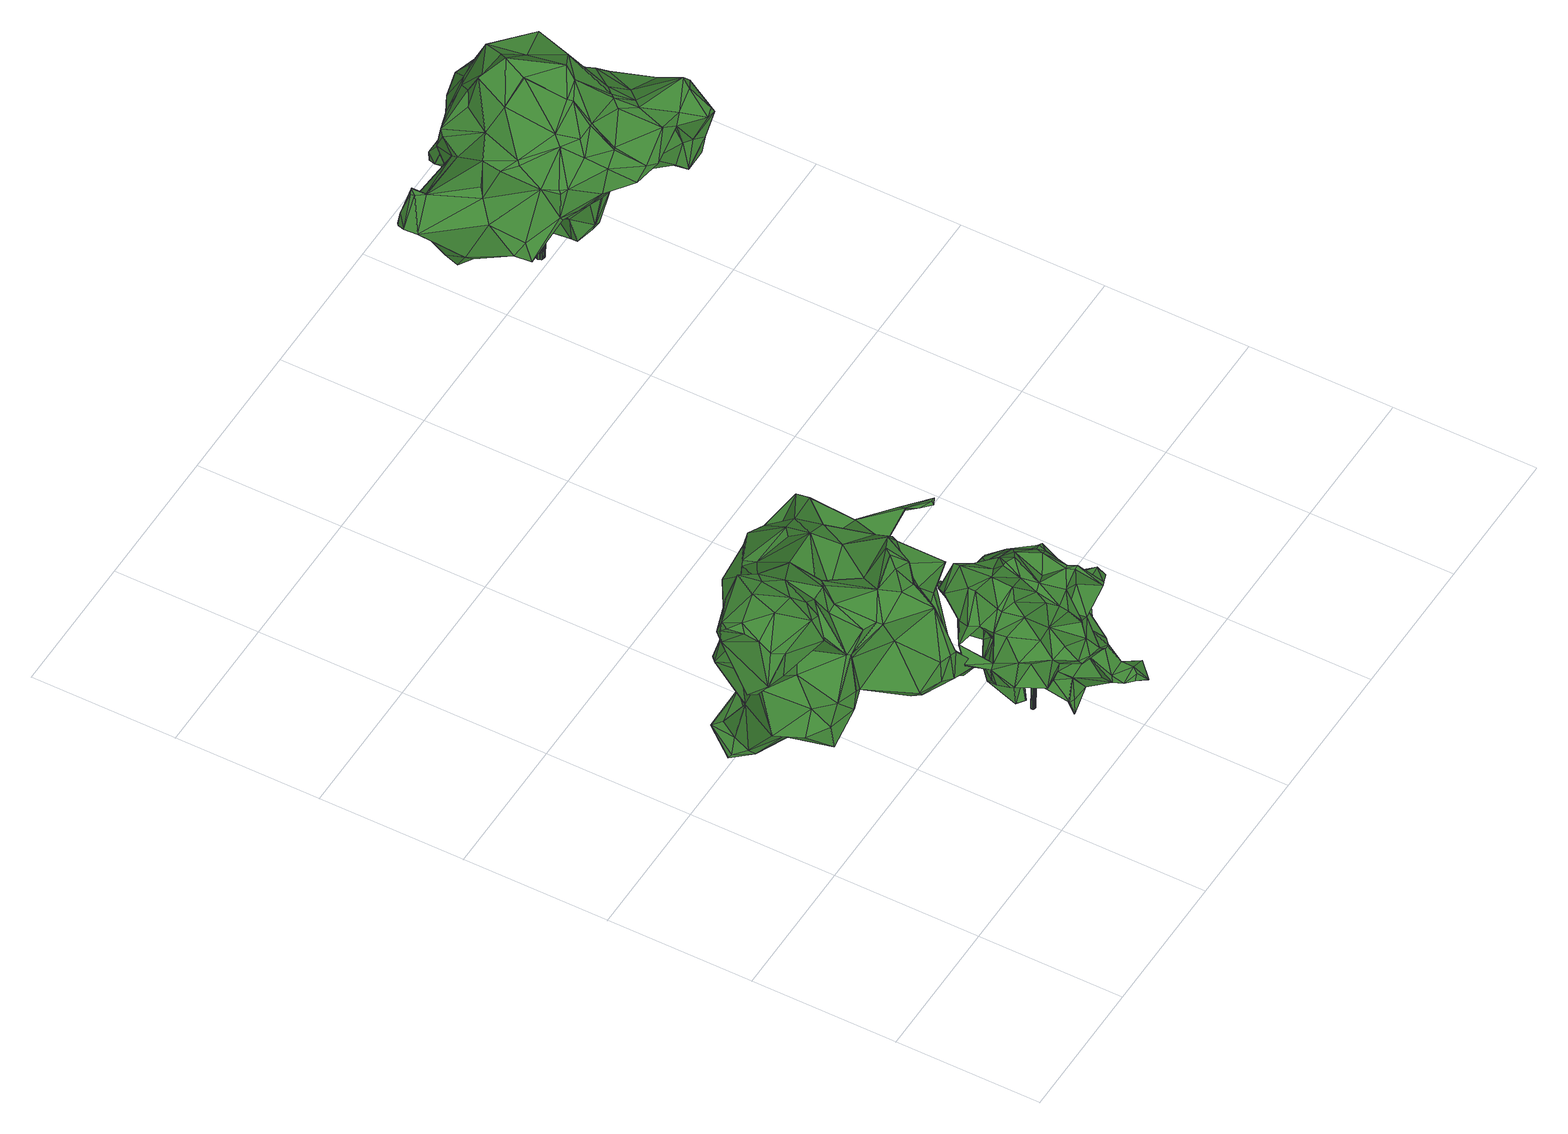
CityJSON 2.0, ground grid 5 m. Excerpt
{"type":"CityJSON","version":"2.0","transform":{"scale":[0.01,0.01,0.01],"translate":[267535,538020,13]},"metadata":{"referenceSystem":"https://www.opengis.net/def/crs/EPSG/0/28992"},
"CityObjects":{
"tree1":{"type":"SolitaryVegetationObject","attributes":{"gtid":687,"crown_width_m":8.31,"crown_median_z":18.05,"crown_r50_m":0.292,"crown_porosity":0.886,"trunk_H_m":4.66,"trunk_DBH_m":0.301,"trunk_radius_m":0.151,"trunk_base_height_m":13.39,"original_gtid":"689"},"geometry":[{"type":"Solid","lod":"3","boundaries":[[[[0,1,2]],[[3,4,5]],[[6,7,8]],[[9,10,11]],[[12,13,14]],[[15,16,17]],[[18,19,20]],[[21,22,23]],[[24,23,22]],[[25,26,27]],[[20,28,29]],[[30,31,32]],[[21,31,30]],[[32,33,30]],[[34,35,36]],[[34,36,37]],[[38,39,40]],[[12,41,13]],[[42,43,44]],[[45,46,47]],[[25,27,48]],[[49,50,51]],[[52,9,53]],[[53,54,52]],[[55,56,57]],[[58,59,60]],[[58,60,61]],[[40,62,63]],[[42,64,65]],[[66,8,7]],[[67,8,66]],[[62,68,63]],[[16,69,17]],[[47,70,45]],[[12,71,41]],[[2,72,73]],[[74,75,76]],[[77,78,51]],[[17,79,80]],[[81,82,83]],[[51,84,77]],[[85,86,37]],[[87,88,35]],[[26,25,81]],[[26,81,89]],[[90,91,92]],[[93,94,95]],[[47,96,70]],[[27,97,48]],[[95,97,27]],[[98,99,100]],[[101,97,99]],[[92,91,98]],[[45,102,103]],[[39,104,105]],[[39,106,104]],[[107,108,105]],[[2,107,0]],[[28,109,29]],[[110,111,54]],[[112,40,63]],[[112,38,40]],[[40,39,10]],[[30,113,21]],[[114,21,113]],[[12,77,71]],[[15,115,16]],[[116,16,115]],[[59,16,117]],[[81,33,89]],[[22,21,114]],[[59,69,16]],[[118,119,120]],[[55,121,37]],[[122,115,15]],[[122,116,115]],[[78,77,12]],[[123,87,124]],[[125,126,127]],[[128,126,125]],[[51,78,129]],[[22,83,101]],[[130,103,131]],[[132,37,121]],[[133,17,69]],[[122,129,116]],[[134,131,135]],[[17,80,15]],[[136,137,138]],[[113,33,81]],[[61,60,139]],[[140,38,56]],[[31,141,32]],[[51,80,49]],[[129,80,51]],[[129,122,80]],[[122,15,80]],[[116,117,16]],[[142,118,93]],[[93,95,142]],[[56,143,144]],[[29,18,20]],[[19,145,146]],[[72,107,73]],[[72,108,107]],[[147,148,110]],[[110,148,111]],[[149,14,13]],[[125,150,128]],[[81,25,82]],[[48,82,25]],[[151,152,153]],[[151,153,109]],[[108,106,38]],[[0,105,1]],[[40,10,9]],[[154,149,155]],[[29,145,18]],[[51,50,84]],[[156,3,5]],[[131,103,102]],[[108,38,85]],[[108,85,105]],[[42,65,43]],[[49,43,65]],[[157,158,159]],[[64,160,65]],[[2,1,72]],[[48,101,82]],[[39,161,88]],[[130,131,134]],[[162,163,110]],[[67,141,8]],[[6,8,141]],[[111,148,68]],[[107,2,73]],[[82,101,83]],[[23,164,162]],[[105,0,107]],[[76,5,4]],[[44,126,165]],[[64,166,160]],[[76,75,167]],[[101,48,97]],[[93,120,166]],[[154,139,149]],[[83,114,81]],[[168,66,123]],[[139,60,149]],[[43,79,169]],[[132,152,34]],[[170,171,44]],[[98,172,99]],[[132,173,152]],[[174,175,134]],[[140,85,38]],[[173,132,176]],[[177,176,132]],[[90,64,42]],[[50,65,84]],[[178,96,3]],[[179,139,180]],[[179,152,139]],[[41,71,13]],[[85,37,36]],[[85,36,35]],[[168,123,28]],[[168,28,20]],[[6,141,31]],[[70,181,182]],[[70,182,183]],[[92,98,166]],[[100,166,98]],[[100,93,166]],[[120,160,166]],[[76,4,150]],[[22,101,99]],[[138,183,182]],[[71,120,184]],[[185,120,71]],[[180,109,153]],[[180,153,179]],[[59,58,69]],[[133,69,58]],[[133,186,17]],[[134,187,188]],[[134,188,130]],[[152,151,34]],[[178,189,190]],[[24,191,164]],[[22,191,24]],[[32,89,33]],[[146,145,95]],[[163,192,193]],[[42,175,90]],[[6,194,7]],[[195,194,6]],[[196,154,119]],[[196,119,118]],[[37,86,55]],[[35,88,161]],[[35,161,39]],[[197,46,198]],[[181,70,96]],[[74,61,75]],[[154,180,139]],[[75,199,167]],[[44,200,127]],[[106,39,38]],[[85,35,39]],[[85,39,105]],[[53,195,31]],[[9,195,53]],[[72,1,106]],[[198,126,197]],[[201,143,56]],[[90,175,91]],[[174,91,175]],[[22,114,83]],[[187,171,188]],[[44,171,187]],[[202,157,159]],[[84,160,185]],[[35,151,124]],[[34,151,35]],[[163,203,192]],[[3,156,178]],[[167,5,76]],[[125,127,150]],[[118,142,196]],[[132,34,37]],[[186,74,76]],[[186,76,150]],[[124,28,123]],[[68,204,143]],[[136,143,204]],[[65,50,49]],[[90,92,64]],[[135,159,158]],[[157,91,158]],[[205,170,44]],[[186,133,74]],[[109,28,151]],[[162,164,163]],[[44,43,200]],[[157,202,172]],[[20,206,168]],[[1,105,104]],[[196,145,207]],[[180,207,145]],[[77,84,71]],[[63,68,201]],[[112,63,201]],[[38,112,201]],[[38,201,56]],[[113,30,33]],[[97,94,99]],[[109,145,29]],[[21,23,31]],[[53,31,23]],[[131,208,135]],[[192,135,208]],[[201,68,143]],[[164,203,163]],[[127,169,186]],[[24,164,23]],[[61,199,75]],[[139,199,61]],[[99,94,100]],[[72,106,108]],[[66,209,67]],[[135,192,203]],[[3,47,4]],[[210,141,67]],[[135,158,134]],[[150,127,186]],[[103,130,188]],[[70,193,45]],[[45,193,192]],[[45,192,208]],[[45,208,131]],[[134,175,187]],[[174,158,91]],[[134,158,174]],[[116,211,117]],[[117,211,14]],[[12,14,211]],[[120,155,184]],[[12,211,78]],[[129,78,211]],[[116,129,211]],[[212,213,189]],[[212,189,156]],[[173,167,199]],[[124,151,28]],[[46,4,47]],[[123,66,87]],[[95,145,142]],[[55,176,121]],[[143,190,144]],[[14,149,214]],[[13,155,149]],[[103,170,45]],[[127,126,44]],[[215,44,165]],[[215,205,44]],[[180,154,207]],[[197,126,128]],[[74,58,61]],[[74,133,58]],[[179,153,152]],[[23,162,53]],[[167,212,5]],[[156,5,212]],[[167,213,212]],[[157,172,91]],[[159,164,216]],[[159,216,202]],[[70,183,193]],[[187,42,44]],[[42,187,175]],[[217,152,173]],[[202,99,172]],[[166,64,92]],[[159,135,203]],[[159,203,164]],[[1,104,106]],[[67,209,210]],[[27,210,209]],[[109,180,145]],[[140,86,85]],[[173,176,213]],[[189,213,176]],[[189,176,55]],[[118,120,93]],[[156,189,178]],[[124,87,35]],[[111,62,54]],[[17,186,169]],[[155,119,154]],[[68,148,204]],[[71,84,185]],[[170,205,45]],[[136,204,137]],[[7,87,66]],[[39,11,10]],[[195,11,194]],[[9,11,195]],[[111,68,62]],[[31,195,6]],[[9,52,40]],[[62,40,52]],[[91,172,98]],[[59,117,214]],[[147,163,193]],[[131,102,45]],[[205,46,45]],[[218,46,205]],[[54,62,52]],[[215,165,218]],[[181,96,138]],[[146,27,219]],[[55,86,56]],[[189,55,57]],[[71,155,13]],[[71,184,155]],[[167,173,213]],[[100,94,93]],[[99,202,216]],[[99,216,164]],[[3,96,47]],[[178,138,96]],[[136,138,178]],[[26,210,27]],[[185,160,120]],[[32,141,89]],[[87,7,88]],[[147,110,163]],[[147,220,148]],[[54,53,110]],[[53,162,110]],[[147,193,220]],[[137,204,220]],[[138,182,181]],[[148,220,204]],[[164,191,99]],[[22,99,191]],[[194,11,7]],[[88,7,11]],[[177,121,176]],[[178,221,136]],[[143,136,221]],[[120,119,155]],[[221,178,190]],[[221,190,143]],[[46,197,4]],[[146,95,27]],[[177,132,121]],[[209,206,27]],[[60,59,214]],[[60,214,149]],[[173,199,217]],[[217,199,152]],[[139,152,199]],[[140,56,86]],[[95,94,97]],[[145,19,18]],[[169,127,200]],[[196,142,145]],[[81,114,113]],[[209,168,206]],[[39,88,11]],[[210,26,141]],[[89,141,26]],[[209,66,168]],[[14,214,117]],[[49,80,79]],[[169,79,17]],[[49,79,43]],[[150,4,197]],[[193,183,220]],[[150,197,128]],[[65,160,84]],[[196,207,154]],[[200,43,169]],[[144,190,189]],[[19,219,20]],[[146,219,19]],[[20,219,206]],[[27,206,219]],[[215,218,205]],[[165,126,198]],[[165,198,218]],[[218,198,46]],[[188,171,103]],[[170,103,171]],[[137,220,183]],[[138,137,183]],[[144,57,56]],[[189,57,144]],[[222,223,224]],[[222,224,225]],[[225,224,226]],[[225,226,227]],[[224,223,228]],[[224,228,226]],[[226,228,229]],[[226,229,227]],[[228,223,230]],[[228,230,229]],[[229,230,231]],[[229,231,227]],[[230,223,232]],[[230,232,231]],[[231,232,233]],[[231,233,227]],[[232,223,234]],[[232,234,233]],[[233,234,235]],[[233,235,227]],[[234,223,236]],[[234,236,235]],[[235,236,237]],[[235,237,227]],[[236,223,238]],[[236,238,237]],[[237,238,239]],[[237,239,227]],[[238,223,240]],[[238,240,239]],[[239,240,241]],[[239,241,227]],[[240,223,242]],[[240,242,241]],[[241,242,243]],[[241,243,227]],[[242,223,244]],[[242,244,243]],[[243,244,245]],[[243,245,227]],[[244,223,246]],[[244,246,245]],[[245,246,247]],[[245,247,227]],[[246,223,248]],[[246,248,247]],[[247,248,249]],[[247,249,227]],[[248,223,250]],[[248,250,249]],[[249,250,251]],[[249,251,227]],[[250,223,252]],[[250,252,251]],[[251,252,253]],[[251,253,227]],[[252,223,254]],[[252,254,253]],[[253,254,255]],[[253,255,227]],[[254,223,256]],[[254,256,255]],[[255,256,257]],[[255,257,227]],[[256,223,258]],[[256,258,257]],[[257,258,259]],[[257,259,227]],[[258,223,260]],[[258,260,259]],[[259,260,261]],[[259,261,227]],[[260,223,262]],[[260,262,261]],[[261,262,263]],[[261,263,227]],[[262,223,264]],[[262,264,263]],[[263,264,265]],[[263,265,227]],[[264,223,266]],[[264,266,265]],[[265,266,267]],[[265,267,227]],[[266,223,268]],[[266,268,267]],[[267,268,269]],[[267,269,227]],[[268,223,270]],[[268,270,269]],[[269,270,271]],[[269,271,227]],[[270,223,222]],[[270,222,271]],[[271,222,225]],[[271,225,227]]]]}]},
"tree2":{"type":"SolitaryVegetationObject","attributes":{"gtid":689,"crown_width_m":4.75,"crown_median_z":16.93,"crown_r50_m":0.235,"crown_porosity":0.913,"trunk_H_m":3.64,"trunk_DBH_m":0.137,"trunk_radius_m":0.0686,"trunk_base_height_m":13.29,"original_gtid":"691"},"geometry":[{"type":"Solid","lod":"3","boundaries":[[[[272,273,274]],[[275,276,277]],[[278,279,280]],[[281,282,283]],[[284,285,286]],[[287,288,289]],[[290,291,292]],[[293,294,295]],[[296,297,298]],[[299,300,301]],[[302,303,304]],[[305,306,307]],[[308,309,310]],[[308,310,311]],[[312,313,314]],[[315,304,303]],[[316,317,318]],[[319,317,316]],[[320,321,322]],[[295,323,293]],[[324,325,326]],[[326,325,327]],[[328,329,330]],[[331,332,333]],[[334,335,294]],[[336,299,301]],[[337,338,339]],[[307,338,337]],[[325,293,320]],[[325,320,340]],[[327,298,341]],[[327,342,298]],[[343,344,313]],[[345,346,347]],[[348,349,350]],[[351,275,352]],[[283,282,353]],[[315,303,287]],[[302,287,303]],[[354,355,276]],[[356,357,358]],[[359,360,361]],[[362,363,364]],[[363,365,366]],[[358,357,367]],[[368,369,370]],[[371,372,348]],[[330,373,374]],[[279,278,375]],[[354,376,355]],[[377,330,329]],[[356,307,337]],[[378,325,361]],[[326,379,380]],[[358,381,382]],[[383,384,343]],[[273,385,386]],[[272,385,273]],[[382,307,387]],[[307,356,387]],[[305,307,382]],[[388,389,390]],[[272,390,389]],[[382,387,358]],[[358,387,356]],[[391,371,392]],[[345,384,383]],[[345,393,384]],[[384,393,394]],[[394,343,384]],[[395,290,396]],[[397,398,399]],[[400,401,402]],[[373,403,297]],[[404,300,353]],[[405,406,407]],[[405,407,272]],[[408,409,410]],[[411,370,412]],[[323,321,293]],[[326,380,324]],[[413,393,347]],[[275,414,352]],[[394,393,413]],[[345,347,393]],[[415,396,416]],[[417,418,419]],[[370,411,368]],[[420,416,375]],[[348,350,421]],[[302,422,423]],[[404,353,367]],[[302,304,424]],[[274,425,272]],[[405,272,425]],[[426,427,299]],[[426,299,336]],[[426,336,427]],[[341,298,428]],[[365,429,318]],[[428,377,430]],[[430,341,428]],[[318,429,316]],[[365,431,366]],[[304,281,424]],[[282,311,432]],[[433,434,435]],[[436,305,437]],[[436,437,438]],[[368,309,308]],[[319,439,337]],[[359,440,441]],[[327,325,378]],[[394,344,343]],[[409,422,410]],[[327,378,342]],[[287,289,315]],[[344,413,347]],[[344,394,413]],[[432,310,442]],[[311,310,432]],[[306,418,443]],[[335,334,444]],[[444,312,314]],[[444,314,335]],[[298,445,296]],[[374,446,328]],[[447,333,332]],[[399,339,338]],[[320,322,340]],[[281,311,282]],[[361,448,378]],[[449,273,386]],[[297,374,373]],[[450,451,354]],[[290,452,291]],[[420,375,453]],[[454,453,375]],[[337,439,455]],[[451,455,439]],[[314,321,323]],[[399,390,339]],[[398,390,399]],[[357,356,337]],[[350,296,445]],[[456,412,457]],[[311,281,458]],[[375,278,454]],[[292,291,452]],[[292,452,314]],[[279,375,346]],[[334,459,444]],[[339,319,337]],[[415,274,395]],[[449,395,274]],[[374,328,330]],[[292,313,344]],[[383,280,345]],[[272,389,385]],[[388,385,389]],[[448,360,342]],[[310,381,358]],[[309,437,305]],[[368,437,309]],[[448,361,360]],[[348,360,359]],[[348,372,360]],[[342,445,298]],[[402,460,400]],[[461,460,402]],[[462,427,410]],[[284,312,444]],[[463,409,408]],[[336,276,464]],[[434,465,466]],[[279,346,280]],[[314,323,295]],[[340,361,325]],[[395,396,415]],[[467,468,369]],[[467,369,308]],[[304,469,332]],[[324,294,293]],[[325,324,293]],[[449,274,273]],[[411,392,470]],[[411,470,368]],[[373,471,472]],[[471,330,472]],[[330,471,373]],[[472,428,403]],[[427,473,299]],[[340,474,388]],[[475,476,477]],[[475,478,476]],[[425,317,479]],[[467,311,458]],[[285,459,324]],[[414,480,352]],[[276,301,354]],[[336,301,276]],[[298,403,428]],[[375,396,346]],[[481,438,371]],[[361,482,359]],[[388,359,482]],[[479,317,319]],[[352,480,483]],[[429,439,316]],[[410,422,462]],[[416,476,484]],[[305,436,419]],[[485,431,318]],[[353,299,283]],[[297,446,374]],[[355,277,276]],[[409,486,423]],[[425,318,317]],[[425,484,476]],[[277,363,275]],[[364,363,277]],[[487,412,370]],[[310,309,381]],[[285,453,286]],[[448,342,378]],[[424,281,283]],[[409,423,422]],[[432,353,282]],[[432,367,353]],[[428,472,330]],[[428,330,377]],[[313,292,314]],[[335,314,295]],[[445,342,360]],[[363,362,365]],[[429,365,362]],[[474,322,290]],[[299,353,300]],[[463,408,336]],[[408,427,336]],[[397,440,398]],[[417,397,418]],[[475,483,366]],[[488,366,485]],[[488,475,366]],[[456,411,412]],[[408,410,427]],[[392,438,470]],[[368,470,437]],[[438,437,470]],[[409,463,486]],[[312,454,278]],[[414,363,480]],[[366,480,363]],[[454,286,453]],[[302,424,422]],[[462,422,424]],[[313,312,278]],[[313,278,343]],[[388,482,340]],[[361,340,482]],[[457,487,468]],[[351,276,275]],[[402,351,352]],[[343,280,383]],[[388,474,385]],[[386,385,474]],[[305,381,309]],[[382,381,305]],[[304,456,281]],[[457,281,456]],[[360,489,350]],[[340,322,474]],[[433,490,434]],[[465,434,490]],[[442,358,367]],[[307,306,338]],[[349,491,350]],[[424,283,492]],[[424,492,462]],[[281,493,458]],[[441,397,417]],[[427,492,473]],[[475,477,483]],[[420,483,477]],[[326,329,379]],[[379,329,328]],[[416,420,477]],[[416,477,476]],[[298,297,403]],[[462,492,427]],[[285,284,459]],[[445,360,350]],[[441,417,348]],[[441,348,359]],[[416,396,375]],[[296,446,297]],[[446,494,328]],[[339,390,406]],[[405,319,406]],[[339,406,319]],[[438,481,436]],[[479,319,405]],[[479,405,425]],[[331,411,495]],[[392,371,438]],[[355,376,429]],[[366,483,480]],[[417,419,481]],[[419,436,481]],[[475,488,478]],[[355,496,364]],[[429,496,355]],[[478,488,425]],[[476,478,425]],[[425,274,484]],[[274,415,484]],[[416,484,415]],[[444,459,284]],[[377,329,326]],[[464,463,336]],[[466,494,497]],[[418,306,419]],[[419,306,305]],[[294,335,295]],[[449,290,395]],[[294,459,334]],[[449,386,290]],[[360,391,489]],[[397,441,440]],[[391,360,372]],[[446,296,447]],[[446,447,289]],[[338,443,399]],[[296,333,447]],[[491,333,296]],[[434,497,435]],[[407,406,390]],[[388,440,359]],[[390,440,388]],[[390,398,440]],[[407,390,272]],[[373,472,403]],[[461,490,433]],[[457,412,487]],[[289,288,446]],[[498,453,379]],[[498,379,465]],[[498,465,453]],[[285,379,453]],[[380,379,285]],[[380,285,324]],[[485,366,431]],[[318,431,365]],[[331,421,411]],[[429,376,439]],[[451,439,376]],[[466,379,328]],[[494,466,328]],[[466,465,379]],[[290,386,474]],[[489,421,350]],[[489,392,421]],[[411,421,392]],[[465,490,453]],[[391,372,371]],[[346,396,499]],[[292,499,290]],[[432,442,367]],[[442,310,358]],[[319,316,439]],[[354,451,376]],[[347,499,344]],[[346,499,347]],[[491,296,350]],[[290,322,452]],[[294,324,459]],[[357,455,451]],[[337,455,357]],[[344,499,292]],[[423,435,497]],[[423,497,302]],[[348,417,349]],[[397,443,418]],[[349,417,481]],[[481,331,349]],[[392,489,391]],[[447,332,469]],[[402,401,500]],[[290,499,396]],[[281,457,493]],[[308,369,368]],[[308,311,467]],[[370,369,487]],[[468,487,369]],[[452,321,314]],[[464,501,463]],[[486,463,501]],[[500,501,402]],[[486,501,500]],[[362,496,429]],[[364,496,362]],[[467,458,493]],[[468,493,457]],[[467,493,468]],[[346,345,280]],[[278,280,343]],[[326,327,341]],[[377,326,502]],[[377,502,430]],[[341,430,502]],[[326,341,502]],[[289,469,315]],[[304,315,469]],[[435,423,503]],[[363,414,275]],[[364,277,355]],[[486,503,423]],[[500,503,486]],[[497,434,466]],[[306,443,338]],[[399,443,397]],[[349,333,491]],[[456,304,411]],[[425,488,485]],[[450,404,367]],[[461,402,504]],[[485,318,425]],[[299,473,283]],[[492,283,473]],[[420,505,504]],[[501,464,351]],[[501,351,402]],[[312,286,454]],[[464,276,351]],[[446,288,494]],[[284,286,312]],[[420,453,505]],[[302,288,287]],[[497,288,302]],[[490,461,505]],[[490,505,453]],[[322,321,452]],[[320,293,321]],[[371,348,421]],[[481,371,421]],[[481,421,331]],[[349,331,333]],[[331,495,332]],[[304,332,411]],[[411,332,495]],[[289,447,469]],[[483,504,352]],[[483,420,504]],[[352,504,402]],[[451,450,357]],[[357,450,367]],[[504,505,461]],[[354,301,300]],[[450,300,404]],[[450,354,300]],[[494,288,497]],[[401,503,500]],[[435,503,400]],[[401,400,503]],[[461,433,460]],[[400,460,435]],[[435,460,433]],[[506,507,508]],[[506,508,509]],[[509,508,510]],[[509,510,511]],[[508,507,512]],[[508,512,510]],[[510,512,513]],[[510,513,511]],[[512,507,514]],[[512,514,513]],[[513,514,515]],[[513,515,511]],[[514,507,516]],[[514,516,515]],[[515,516,517]],[[515,517,511]],[[516,507,518]],[[516,518,517]],[[517,518,519]],[[517,519,511]],[[518,507,520]],[[518,520,519]],[[519,520,521]],[[519,521,511]],[[520,507,522]],[[520,522,521]],[[521,522,523]],[[521,523,511]],[[522,507,524]],[[522,524,523]],[[523,524,525]],[[523,525,511]],[[524,507,526]],[[524,526,525]],[[525,526,527]],[[525,527,511]],[[526,507,528]],[[526,528,527]],[[527,528,529]],[[527,529,511]],[[528,507,530]],[[528,530,529]],[[529,530,531]],[[529,531,511]],[[530,507,532]],[[530,532,531]],[[531,532,533]],[[531,533,511]],[[532,507,534]],[[532,534,533]],[[533,534,535]],[[533,535,511]],[[534,507,536]],[[534,536,535]],[[535,536,537]],[[535,537,511]],[[536,507,538]],[[536,538,537]],[[537,538,539]],[[537,539,511]],[[538,507,540]],[[538,540,539]],[[539,540,541]],[[539,541,511]],[[540,507,542]],[[540,542,541]],[[541,542,543]],[[541,543,511]],[[542,507,544]],[[542,544,543]],[[543,544,545]],[[543,545,511]],[[544,507,546]],[[544,546,545]],[[545,546,547]],[[545,547,511]],[[546,507,548]],[[546,548,547]],[[547,548,549]],[[547,549,511]],[[548,507,550]],[[548,550,549]],[[549,550,551]],[[549,551,511]],[[550,507,552]],[[550,552,551]],[[551,552,553]],[[551,553,511]],[[552,507,554]],[[552,554,553]],[[553,554,555]],[[553,555,511]],[[554,507,506]],[[554,506,555]],[[555,506,509]],[[555,509,511]]]]}]},
"tree3":{"type":"SolitaryVegetationObject","attributes":{"gtid":685,"crown_width_m":8.37,"crown_median_z":18.01,"crown_r50_m":0.28,"crown_porosity":0.892,"trunk_H_m":4.54,"trunk_DBH_m":0.298,"trunk_radius_m":0.149,"trunk_base_height_m":13.47,"original_gtid":"687"},"geometry":[{"type":"Solid","lod":"3","boundaries":[[[[556,557,558]],[[559,560,561]],[[559,562,560]],[[563,564,565]],[[566,567,568]],[[569,570,571]],[[572,573,574]],[[575,576,577]],[[578,579,580]],[[581,557,582]],[[583,584,585]],[[586,587,588]],[[589,588,587]],[[590,591,592]],[[593,594,595]],[[596,597,556]],[[598,589,579]],[[599,600,601]],[[600,560,601]],[[602,603,604]],[[605,606,607]],[[608,609,596]],[[597,596,609]],[[610,607,611]],[[606,611,607]],[[602,612,613]],[[614,606,605]],[[615,616,617]],[[618,619,620]],[[588,621,586]],[[622,623,624]],[[582,557,625]],[[626,627,608]],[[608,577,628]],[[627,577,608]],[[629,630,631]],[[632,629,631]],[[633,634,635]],[[636,637,627]],[[638,599,562]],[[558,557,639]],[[614,611,606]],[[640,641,642]],[[643,637,636]],[[644,558,645]],[[631,643,636]],[[572,574,646]],[[647,563,648]],[[649,563,647]],[[650,561,560]],[[651,652,653]],[[602,591,654]],[[655,656,657]],[[658,656,659]],[[660,661,662]],[[660,662,654]],[[592,591,613]],[[663,594,565]],[[664,665,666]],[[667,668,669]],[[561,658,670]],[[559,638,562]],[[589,671,672]],[[673,674,675]],[[676,677,571]],[[677,619,618]],[[615,678,616]],[[571,679,676]],[[680,681,682]],[[676,619,677]],[[645,558,639]],[[683,645,684]],[[685,686,687]],[[688,640,689]],[[675,573,569]],[[567,690,671]],[[567,671,691]],[[598,579,578]],[[627,626,636]],[[636,626,631]],[[692,686,693]],[[615,633,635]],[[690,694,580]],[[611,681,610]],[[695,625,696]],[[686,650,697]],[[579,589,672]],[[579,672,580]],[[698,699,691]],[[654,604,603]],[[665,570,666]],[[618,675,700]],[[687,701,668]],[[702,635,634]],[[703,619,584]],[[586,621,704]],[[705,688,568]],[[706,676,707]],[[679,707,676]],[[706,584,619]],[[585,584,706]],[[679,616,707]],[[620,673,618]],[[707,616,678]],[[663,708,709]],[[663,709,612]],[[677,618,700]],[[659,710,658]],[[670,658,710]],[[557,556,696]],[[557,696,625]],[[697,711,712]],[[697,712,686]],[[713,714,715]],[[695,716,625]],[[670,638,559]],[[559,561,670]],[[710,638,670]],[[717,704,621]],[[718,668,667]],[[719,720,698]],[[666,657,664]],[[595,594,721]],[[722,573,723]],[[722,723,716]],[[724,725,726]],[[727,728,667]],[[652,729,730]],[[731,732,733]],[[654,603,602]],[[628,577,576]],[[630,629,734]],[[581,639,557]],[[620,735,582]],[[688,733,640]],[[616,679,736]],[[737,647,692]],[[730,729,725]],[[698,691,719]],[[738,739,740]],[[630,714,713]],[[630,734,714]],[[648,595,617]],[[595,648,593]],[[715,714,741]],[[662,742,604]],[[573,572,569]],[[743,578,580]],[[703,717,620]],[[629,744,745]],[[566,746,690]],[[673,582,625]],[[673,625,674]],[[706,707,678]],[[617,595,615]],[[633,615,595]],[[731,613,612]],[[609,747,748]],[[620,717,735]],[[749,750,628]],[[708,628,750]],[[751,752,753]],[[564,649,693]],[[564,693,686]],[[637,577,627]],[[649,647,737]],[[695,696,556]],[[716,727,646]],[[628,576,749]],[[754,738,721]],[[651,614,605]],[[648,664,755]],[[648,756,664]],[[682,681,726]],[[682,726,725]],[[600,697,650]],[[661,757,624]],[[662,661,624]],[[758,684,582]],[[575,759,576]],[[724,760,614]],[[761,743,694]],[[631,626,632]],[[724,726,760]],[[728,748,747]],[[575,577,637]],[[588,683,621]],[[634,738,762]],[[656,763,764]],[[583,702,765]],[[609,748,766]],[[749,759,732]],[[698,720,757]],[[633,738,634]],[[767,635,702]],[[756,648,617]],[[721,738,633]],[[608,628,718]],[[648,563,593]],[[570,763,666]],[[751,598,578]],[[753,598,751]],[[605,762,651]],[[768,671,589]],[[733,592,731]],[[613,731,592]],[[708,750,731]],[[639,684,645]],[[690,746,694]],[[698,757,699]],[[578,743,751]],[[710,769,638]],[[659,769,710]],[[594,770,721]],[[725,724,730]],[[660,590,771]],[[618,673,675]],[[621,683,758]],[[585,702,583]],[[763,572,764]],[[655,657,763]],[[655,763,656]],[[772,656,764]],[[761,746,566]],[[694,746,761]],[[566,568,688]],[[650,560,600]],[[691,757,567]],[[560,562,601]],[[738,754,622]],[[643,575,637]],[[701,712,773]],[[599,669,668]],[[599,638,669]],[[774,657,561]],[[656,561,657]],[[561,650,774]],[[753,588,598]],[[556,775,748]],[[713,776,777]],[[582,684,581]],[[610,583,765]],[[768,589,778]],[[589,680,778]],[[748,727,695]],[[748,695,556]],[[647,648,755]],[[758,582,735]],[[776,643,631]],[[697,600,779]],[[602,604,663]],[[706,619,676]],[[683,752,780]],[[624,623,662]],[[703,620,619]],[[751,780,752]],[[738,740,762]],[[767,585,706]],[[767,702,585]],[[772,769,659]],[[762,605,765]],[[762,765,702]],[[761,781,782]],[[713,777,630]],[[640,781,689]],[[690,567,566]],[[642,781,640]],[[724,653,730]],[[662,604,654]],[[742,721,770]],[[742,770,604]],[[721,662,754]],[[614,760,611]],[[776,631,777]],[[681,704,610]],[[586,704,681]],[[652,730,653]],[[736,665,664]],[[596,644,626]],[[626,608,596]],[[564,563,649]],[[556,558,596]],[[644,596,558]],[[597,775,556]],[[597,766,775]],[[609,766,597]],[[643,776,575]],[[642,575,776]],[[775,766,748]],[[749,576,759]],[[642,776,713]],[[621,783,717]],[[735,717,783]],[[568,567,771]],[[568,771,705]],[[784,708,663]],[[594,604,770]],[[575,641,759]],[[732,759,641]],[[751,743,745]],[[785,745,743]],[[686,692,650]],[[671,690,672]],[[724,614,653]],[[651,653,614]],[[635,678,615]],[[688,689,761]],[[691,699,757]],[[609,608,747]],[[733,705,592]],[[688,705,733]],[[784,565,564]],[[663,565,784]],[[599,601,562]],[[561,656,658]],[[646,727,667]],[[716,695,727]],[[774,664,657]],[[718,747,608]],[[768,778,682]],[[620,582,673]],[[729,652,720]],[[602,663,612]],[[642,641,575]],[[604,594,663]],[[749,732,731]],[[697,779,711]],[[628,708,786]],[[682,778,680]],[[569,700,675]],[[720,624,757]],[[787,677,700]],[[569,787,700]],[[703,788,717]],[[639,581,684]],[[661,771,567]],[[660,771,661]],[[569,571,787]],[[767,678,635]],[[634,762,702]],[[583,788,584]],[[610,788,583]],[[727,748,728]],[[668,628,786]],[[718,628,668]],[[600,599,779]],[[659,656,772]],[[729,720,725]],[[587,680,589]],[[625,716,723]],[[607,765,605]],[[610,765,607]],[[787,571,677]],[[567,757,661]],[[705,771,592]],[[571,736,679]],[[616,736,617]],[[570,572,763]],[[569,572,570]],[[665,736,570]],[[571,570,736]],[[691,671,719]],[[654,591,590]],[[613,591,602]],[[638,769,772]],[[638,772,669]],[[587,681,680]],[[587,586,681]],[[687,712,701]],[[645,683,780]],[[720,719,682]],[[719,768,682]],[[720,682,725]],[[758,683,684]],[[763,657,666]],[[768,719,671]],[[644,744,626]],[[650,692,774]],[[751,745,744]],[[632,744,629]],[[632,626,744]],[[644,751,744]],[[690,580,672]],[[688,761,566]],[[753,752,588]],[[584,788,703]],[[717,788,704]],[[610,704,788]],[[563,565,593]],[[664,774,755]],[[692,693,737]],[[737,693,649]],[[593,565,594]],[[595,721,633]],[[721,742,662]],[[784,685,708]],[[708,685,786]],[[598,588,589]],[[611,726,681]],[[686,685,564]],[[564,685,784]],[[743,580,694]],[[785,734,745]],[[734,629,745]],[[630,777,631]],[[714,734,741]],[[612,709,731]],[[708,731,709]],[[749,731,750]],[[644,780,751]],[[645,780,644]],[[713,715,781]],[[761,689,781]],[[755,774,692]],[[755,692,647]],[[782,781,715]],[[782,743,761]],[[782,785,743]],[[782,715,741]],[[785,741,734]],[[782,741,785]],[[713,781,642]],[[669,789,667]],[[667,789,646]],[[669,764,789]],[[669,772,764]],[[726,611,760]],[[572,789,764]],[[646,789,572]],[[574,573,722]],[[574,722,646]],[[646,722,716]],[[758,735,783]],[[758,783,621]],[[756,790,664]],[[651,762,739]],[[740,739,762]],[[736,790,617]],[[622,739,738]],[[622,652,739]],[[651,739,652]],[[652,622,720]],[[624,720,622]],[[771,590,592]],[[654,590,660]],[[728,747,667]],[[667,747,718]],[[711,773,712]],[[668,786,687]],[[786,685,687]],[[767,706,678]],[[588,752,683]],[[779,773,711]],[[712,687,686]],[[675,723,573]],[[675,674,723]],[[625,723,674]],[[733,641,640]],[[732,641,733]],[[662,623,754]],[[622,754,623]],[[701,599,668]],[[617,790,756]],[[736,664,790]],[[701,773,599]],[[599,773,779]],[[791,792,793]],[[791,793,794]],[[794,793,795]],[[794,795,796]],[[793,792,797]],[[793,797,795]],[[795,797,798]],[[795,798,796]],[[797,792,799]],[[797,799,798]],[[798,799,800]],[[798,800,796]],[[799,792,801]],[[799,801,800]],[[800,801,802]],[[800,802,796]],[[801,792,803]],[[801,803,802]],[[802,803,804]],[[802,804,796]],[[803,792,805]],[[803,805,804]],[[804,805,806]],[[804,806,796]],[[805,792,807]],[[805,807,806]],[[806,807,808]],[[806,808,796]],[[807,792,809]],[[807,809,808]],[[808,809,810]],[[808,810,796]],[[809,792,811]],[[809,811,810]],[[810,811,812]],[[810,812,796]],[[811,792,813]],[[811,813,812]],[[812,813,814]],[[812,814,796]],[[813,792,815]],[[813,815,814]],[[814,815,816]],[[814,816,796]],[[815,792,817]],[[815,817,816]],[[816,817,818]],[[816,818,796]],[[817,792,819]],[[817,819,818]],[[818,819,820]],[[818,820,796]],[[819,792,821]],[[819,821,820]],[[820,821,822]],[[820,822,796]],[[821,792,823]],[[821,823,822]],[[822,823,824]],[[822,824,796]],[[823,792,825]],[[823,825,824]],[[824,825,826]],[[824,826,796]],[[825,792,827]],[[825,827,826]],[[826,827,828]],[[826,828,796]],[[827,792,829]],[[827,829,828]],[[828,829,830]],[[828,830,796]],[[829,792,831]],[[829,831,830]],[[830,831,832]],[[830,832,796]],[[831,792,833]],[[831,833,832]],[[832,833,834]],[[832,834,796]],[[833,792,835]],[[833,835,834]],[[834,835,836]],[[834,836,796]],[[835,792,837]],[[835,837,836]],[[836,837,838]],[[836,838,796]],[[837,792,839]],[[837,839,838]],[[838,839,840]],[[838,840,796]],[[839,792,791]],[[839,791,840]],[[840,791,794]],[[840,794,796]]]]}]}
},
"vertices":[
[1089,789,512],[1060,812,498],[1089,782,500],[457,1149,447],[374,1033,496],[495,1109,566],[730,617,368],[832,638,485],[808,611,489],[805,772,267],[847,819,416],[819,754,439],[168,675,910],[236,734,893],[215,776,913],[43,921,848],[60,926,865],[103,967,763],[588,644,823],[584,623,776],[608,589,803],[670,564,280],[523,534,317],[627,660,309],[627,661,312],[598,440,477],[628,440,464],[622,509,629],[656,692,812],[601,665,829],[738,476,238],[713,612,274],[740,476,241],[716,413,341],[676,928,721],[790,813,633],[742,947,590],[810,1052,648],[936,961,485],[877,841,460],[842,901,360],[210,676,889],[69,756,446],[91,823,613],[133,885,457],[308,1012,289],[328,971,477],[433,1035,376],[556,451,479],[6,806,659],[19,777,666],[17,740,721],[776,814,278],[695,753,265],[740,812,288],[801,1095,650],[803,1091,472],[731,1103,533],[264,989,793],[230,967,896],[276,925,880],[326,956,792],[801,945,300],[802,955,308],[162,674,523],[78,797,617],[810,579,618],[766,596,512],[776,982,304],[199,992,807],[482,1043,289],[210,656,791],[1060,820,494],[1107,791,505],[356,1032,689],[427,1065,698],[357,1041,610],[86,720,814],[54,752,828],[67,831,662],[55,925,785],[599,428,381],[552,445,403],[505,485,365],[91,730,706],[861,923,572],[816,1050,620],[736,704,575],[785,731,463],[718,413,343],[108,664,450],[178,603,377],[166,608,472],[332,632,626],[358,645,581],[475,604,642],[499,1141,392],[518,589,537],[262,582,477],[383,632,424],[307,600,504],[493,487,381],[156,953,267],[129,1003,305],[1028,844,506],[1029,844,509],[1025,854,494],[1108,791,508],[1032,869,497],[573,727,689],[582,864,306],[714,851,356],[834,990,409],[659,463,318],[546,500,330],[42,897,870],[73,863,886],[168,881,916],[427,646,639],[402,750,683],[315,639,638],[799,1092,654],[54,843,866],[728,703,721],[736,723,723],[209,1042,514],[234,1013,505],[175,1015,535],[221,1041,513],[54,792,857],[68,907,268],[134,918,250],[653,1013,723],[249,999,779],[112,838,281],[230,836,294],[631,1096,263],[610,1044,175],[550,1179,232],[424,898,805],[841,985,552],[713,506,368],[463,619,654],[739,1087,407],[728,1156,462],[541,661,704],[588,605,680],[581,1012,304],[639,1016,290],[285,834,893],[275,1047,545],[645,844,708],[574,913,787],[507,808,666],[395,765,797],[342,766,790],[517,1187,488],[231,666,367],[204,746,341],[323,751,374],[184,737,618],[760,849,478],[598,785,303],[544,869,320],[476,722,358],[244,973,511],[195,601,555],[450,1077,693],[681,647,696],[163,914,594],[156,975,311],[119,914,308],[235,628,391],[609,1018,724],[168,736,378],[108,737,418],[652,1118,638],[687,1076,646],[555,1179,419],[427,812,773],[427,789,781],[480,1171,242],[482,1170,240],[507,1141,243],[274,774,762],[216,755,696],[261,942,648],[98,855,301],[73,899,281],[679,1145,545],[722,1152,457],[536,626,418],[381,926,280],[485,1041,288],[780,705,413],[765,716,315],[433,749,693],[309,1006,496],[269,993,499],[463,1035,698],[160,917,561],[816,1027,411],[362,669,409],[398,857,309],[635,1064,263],[212,929,308],[618,578,702],[410,770,787],[263,889,295],[697,608,595],[650,569,454],[142,789,906],[563,1139,625],[595,1143,645],[239,889,899],[212,849,373],[398,705,399],[580,994,724],[304,894,471],[615,578,702],[610,1041,178],[583,1068,406],[511,825,40],[496,825,39],[511,829,39],[493,828,505],[492,832,505],[477,828,504],[509,832,39],[491,836,505],[507,836,39],[488,839,505],[504,838,39],[485,841,505],[500,839,39],[481,843,504],[496,840,39],[478,843,504],[492,840,39],[474,843,504],[489,838,39],[470,842,504],[485,836,38],[467,839,504],[483,833,38],[465,836,504],[482,829,38],[463,832,504],[481,825,38],[462,829,504],[481,821,38],[463,825,504],[483,818,38],[464,821,504],[485,814,39],[467,818,504],[488,812,39],[470,815,504],[492,810,39],[473,814,504],[496,810,39],[477,813,505],[500,810,39],[481,814,505],[503,812,39],[485,815,505],[507,814,39],[488,818,505],[509,817,39],[490,821,505],[511,821,40],[492,824,505],
[872,127,464],[873,113,394],[911,103,398],[1090,258,486],[1076,315,490],[1085,268,492],[1021,139,206],[1026,120,218],[1055,93,157],[883,560,474],[933,523,552],[953,524,544],[974,200,224],[955,236,282],[993,219,218],[900,512,298],[888,485,318],[823,528,317],[943,162,303],[974,131,194],[957,86,211],[851,173,175],[851,175,174],[858,159,126],[748,417,313],[776,415,234],[752,402,240],[987,443,561],[1040,386,583],[1055,385,574],[966,497,384],[871,496,336],[873,518,429],[818,424,627],[836,362,600],[829,329,664],[827,562,605],[824,538,611],[855,509,608],[888,524,561],[980,197,168],[978,124,184],[932,163,175],[863,542,316],[996,236,595],[1017,246,505],[1043,166,519],[931,230,571],[837,221,263],[883,180,249],[845,211,298],[871,169,171],[837,223,262],[792,228,267],[833,327,208],[778,327,268],[835,359,268],[835,328,208],[852,413,205],[782,461,455],[830,443,403],[810,422,371],[871,171,170],[858,160,125],[1040,365,512],[871,290,624],[846,284,611],[853,210,581],[786,211,279],[775,316,164],[705,342,299],[1054,92,155],[980,57,201],[1126,78,156],[1035,100,224],[1038,58,219],[723,365,365],[793,402,394],[742,389,346],[1103,301,392],[1121,273,389],[984,467,573],[1036,361,572],[1038,289,507],[867,373,696],[916,400,660],[864,425,672],[734,282,401],[700,358,361],[709,282,316],[1065,224,497],[1118,230,495],[1082,254,498],[1062,175,512],[1130,207,460],[953,431,622],[776,566,518],[799,597,502],[798,597,501],[690,463,425],[655,422,391],[806,422,207],[818,415,231],[1030,155,300],[997,265,597],[840,324,193],[745,302,287],[875,311,316],[847,253,306],[836,430,644],[825,389,691],[1125,80,154],[1065,22,156],[843,137,386],[849,128,372],[837,387,695],[803,203,393],[849,189,418],[834,233,491],[653,422,390],[690,465,424],[1066,22,158],[1014,38,191],[961,110,345],[1003,141,321],[833,318,491],[834,235,491],[845,251,581],[1098,415,320],[1099,415,322],[1121,310,367],[806,420,206],[994,405,588],[893,154,507],[854,178,573],[891,154,506],[986,417,423],[1012,456,397],[976,443,415],[784,524,455],[830,612,483],[1033,42,205],[1114,235,481],[974,109,351],[1008,136,334],[742,373,478],[780,367,539],[777,380,548],[1057,213,338],[691,464,424],[974,481,395],[1028,463,381],[915,531,452],[957,174,454],[979,401,566],[946,398,468],[819,356,210],[1011,236,599],[808,299,157],[1061,175,511],[908,499,572],[1048,381,330],[965,385,345],[1041,429,349],[793,467,565],[792,491,568],[717,449,490],[984,262,598],[823,259,430],[779,349,438],[888,468,563],[831,353,544],[915,177,174],[708,359,304],[815,451,339],[813,451,341],[705,296,312],[956,117,345],[1001,373,607],[986,343,621],[885,180,250],[981,250,293],[995,219,218],[932,314,587],[850,563,481],[846,619,477],[851,564,483],[884,182,248],[1065,397,333],[1056,317,339],[924,476,432],[1003,384,422],[1075,338,472],[940,352,335],[924,384,339],[813,586,503],[833,622,486],[869,481,364],[734,489,477],[848,442,160],[848,440,159],[912,441,554],[843,204,340],[1082,235,398],[976,205,380],[1056,225,358],[975,250,404],[931,227,476],[1131,209,460],[735,418,490],[786,269,355],[1084,235,396],[952,161,414],[1049,201,495],[1049,404,369],[831,623,485],[1055,220,485],[655,422,389],[1013,290,345],[805,412,369],[896,455,468],[847,618,479],[878,421,362],[790,508,462],[1028,248,506],[974,482,388],[883,293,342],[981,101,212],[1086,413,332],[1068,336,400],[807,299,159],[1043,429,351],[1060,252,342],[1048,258,339],[903,325,29],[896,325,29],[903,327,29],[910,321,392],[910,323,392],[903,321,392],[902,328,29],[909,325,392],[901,330,29],[908,326,392],[899,331,29],[907,327,392],[898,332,29],[905,328,392],[896,332,29],[904,328,393],[894,332,29],[902,328,393],[893,331,29],[900,327,393],[891,330,29],[899,326,393],[890,328,29],[898,325,393],[889,327,29],[897,323,393],[889,325,29],[897,321,393],[889,323,29],[897,320,393],[890,322,29],[897,318,393],[891,320,29],[899,317,393],[893,319,29],[900,315,392],[894,318,29],[902,315,392],[896,318,29],[903,314,392],[898,318,29],[905,315,392],[899,319,29],[907,315,392],[901,320,29],[908,316,392],[902,321,29],[909,318,392],[903,323,29],[910,319,392],
[1764,2830,679],[1829,2735,789],[1866,2761,644],[1233,2723,557],[1302,2674,483],[1227,2652,561],[1246,2733,551],[1511,2312,543],[1453,2371,494],[1627,2403,455],[2027,2588,246],[2000,2438,262],[1943,2548,234],[1553,2538,881],[1472,2446,770],[1587,2382,815],[1505,2577,794],[1584,2648,922],[1559,2668,806],[1823,2798,182],[1739,2725,308],[1741,2773,317],[2130,2636,369],[2086,2588,374],[2130,2626,359],[1872,2691,767],[1895,2616,855],[1874,2255,732],[1849,2329,756],[1826,2301,748],[2014,2442,660],[2052,2364,535],[2005,2548,522],[2046,2478,464],[1763,2404,240],[1743,2394,208],[1795,2449,189],[1569,2286,545],[1675,2310,459],[1616,2236,600],[1800,2801,567],[1757,2822,607],[2031,2575,421],[1359,2642,489],[1352,2628,365],[1304,2675,485],[1687,2362,256],[1721,2327,298],[1721,2320,319],[1999,2087,660],[2034,2098,664],[2024,2166,722],[1724,2786,446],[1706,2814,599],[2045,2200,734],[2085,2202,685],[1704,2393,234],[1741,2395,206],[2057,2099,627],[1644,2233,687],[1608,2292,737],[1523,2300,673],[1765,2444,921],[1750,2407,889],[1827,2474,892],[1988,2472,682],[1975,2186,418],[1930,2278,460],[1972,2290,391],[1761,2721,867],[1795,2857,406],[1754,2853,375],[1577,2712,392],[1941,2869,310],[1970,2903,157],[1877,2906,314],[1904,2889,328],[1699,2161,614],[1779,2135,636],[1735,2150,660],[1773,2928,265],[1750,2894,252],[1248,2725,594],[1904,2736,651],[1906,2646,103],[1859,2676,145],[1906,2806,111],[1767,2922,239],[1877,2719,485],[1938,2711,620],[1489,2723,744],[1362,2332,484],[1500,2314,561],[1381,2347,477],[1331,2547,419],[2013,2148,518],[1994,2153,399],[2062,2135,489],[1748,2321,301],[1425,2547,642],[1298,2661,667],[1403,2527,624],[1267,2685,679],[1279,2704,689],[1812,2409,374],[1934,2377,392],[1816,2319,396],[1674,2384,354],[1478,2370,677],[1467,2437,755],[1428,2479,744],[1518,2754,625],[1507,2703,532],[1475,2677,662],[1215,2693,573],[2051,2427,310],[2084,2547,345],[1788,2596,861],[1730,2651,890],[1657,2593,973],[1699,2384,854],[1689,2398,863],[1707,2246,704],[1633,2322,781],[2077,2351,525],[2081,2312,640],[2105,2293,493],[1954,2578,649],[1916,2589,687],[1550,2514,449],[1354,2532,399],[1382,2570,420],[1967,2592,103],[1947,2638,98],[2106,2555,279],[2112,2321,241],[1361,2396,479],[1364,2396,476],[2077,2640,255],[1684,2753,781],[1742,2764,773],[1355,2586,341],[2103,2301,232],[2104,2304,231],[1656,2530,920],[1364,2601,430],[1856,2163,709],[1862,2346,753],[1960,2335,686],[1826,2495,188],[1703,2322,785],[1692,2320,788],[1591,2551,344],[1733,2483,298],[1266,2698,677],[1388,2594,352],[1390,2593,355],[1956,2892,113],[2002,2898,120],[2001,2895,117],[1635,2734,796],[1892,2375,743],[1567,2744,484],[2116,2340,299],[2033,2278,331],[1776,2258,492],[1597,2689,835],[1624,2656,895],[2088,2188,516],[2112,2268,487],[2086,2226,620],[1578,2756,714],[1641,2757,607],[2073,2159,387],[2073,2152,400],[1710,2564,204],[1789,2615,175],[1808,2555,133],[1989,2885,178],[1873,2502,788],[1575,2358,782],[1367,2339,478],[1856,2199,549],[1991,2172,510],[1964,2196,613],[1991,2879,168],[1760,2314,424],[2084,2712,265],[1919,2781,374],[1982,2789,300],[2070,2607,255],[1630,2773,556],[1705,2827,634],[1704,2659,258],[1635,2607,356],[2016,2700,426],[1986,2625,508],[1998,2607,499],[1823,2244,501],[1393,2372,519],[1502,2313,664],[2029,2354,283],[1910,2522,740],[1810,2653,218],[2080,2183,623],[2016,2690,199],[1923,2154,658],[1428,2542,757],[1462,2648,687],[1945,2157,695],[1717,2827,617],[1722,2253,698],[2011,2350,425],[1282,2705,686],[1717,2297,452],[1894,2514,330],[1299,2664,666],[1371,2614,367],[1357,2480,573],[1733,2830,642],[1924,2867,142],[1956,2896,149],[2082,2330,500],[1362,2622,362],[1965,2643,517],[1909,2805,112],[1961,2800,192],[1912,2500,739],[1600,2476,431],[1982,2777,268],[1568,2573,482],[1658,2530,916],[1902,2283,721],[1480,2711,725],[1505,2320,675],[1761,2525,46],[1746,2525,47],[1760,2529,46],[1776,2521,500],[1775,2525,500],[1761,2521,501],[1759,2532,47],[1774,2529,500],[1757,2535,47],[1772,2532,501],[1754,2538,47],[1768,2534,501],[1750,2539,47],[1765,2536,501],[1746,2540,47],[1761,2536,501],[1742,2539,47],[1757,2536,501],[1739,2538,47],[1754,2534,501],[1736,2536,47],[1750,2532,501],[1733,2533,47],[1748,2529,501],[1732,2529,47],[1747,2525,501],[1731,2525,47],[1746,2522,501],[1732,2521,47],[1747,2518,501],[1733,2518,47],[1748,2514,501],[1735,2514,47],[1750,2511,501],[1738,2512,47],[1753,2509,501],[1742,2511,47],[1757,2507,501],[1746,2510,47],[1761,2506,501],[1750,2511,47],[1765,2507,501],[1753,2512,47],[1768,2508,500],[1757,2514,46],[1771,2511,500],[1759,2517,46],[1774,2514,500],[1760,2521,46],[1775,2517,500]
]}
